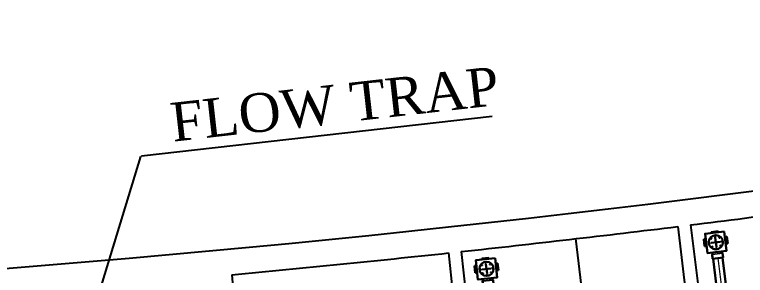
# Model space of a CAD drawing. Header units: metres. Extents: x 159409 to 239023, y 50504 to 95165.
# Drawn here: x 176726 to 177292, y 87430 to 87631 of the extents above; entities that cross this region are included whole.
import ezdxf
from ezdxf import colors
from ezdxf.entities.mleader import LeaderData, LeaderLine
from ezdxf.math import Vec2, Vec3

# ---------------------------------------------------------------- set-up
doc = ezdxf.new("R2010")
doc.units = ezdxf.units.M
doc.header["$MEASUREMENT"] = 0
doc.layers.add('RJ- DRA- FLOOR TRAP', color=8, linetype='Continuous', lineweight=30)
doc.layers.add('RJ- DRA-WASTE PIPE', color=130, linetype='Continuous', lineweight=30)
doc.layers.add('TEXT', color=3, linetype='Continuous')
doc.styles.add('DIM', font='times.ttf', dxfattribs={"height": 0.3})
doc.styles.get("Standard").update_dxf_attribs({"font": 'times.ttf', "height": 18})

# ---------------------------------------------------------------- blocks, each defined once
blk = doc.blocks.new('Floor trap-3')
at = {"layer": 'RJ- DRA- FLOOR TRAP', "color": 8, "lineweight": 0}
for p, q in [((-3.75, 9.09), (-3.75, 12.5)), ((3.75, 9.09), (3.75, 12.5)), ((-3.75, 9.09), (3.75, 9.09)), ((-3.75, 9.09), (-3.41, 8.75)), ((-3.41, 8.75), (3.41, 8.75)), ((-3.41, 8.75), (-3.41, 7.5)), ((3.75, 9.09), (3.41, 8.75)), ((3.41, 8.75), (3.41, 7.5)), ((-7.5, 1.83), (-9, 1.83)), ((7.5, 1.83), (9, 1.83)), ((-7.5, -3.17), (-9, -3.17)), ((7.5, -3.17), (9, -3.17)), ((-2.5, -7.5), (-2.5, -8.32)), ((2.5, -7.5), (2.5, -8.32))]:
    blk.add_line(p, q, dxfattribs=at)
at = {"layer": 'RJ- DRA- FLOOR TRAP', "color": 11, "lineweight": 30}
for p, q in [((-3.64, 0), (3.64, 0)), ((0, 3.64), (0, -3.64))]:
    blk.add_line(p, q, dxfattribs=at)
at = {"layer": 'RJ- DRA- FLOOR TRAP', "color": 126, "lineweight": 30}
blk.add_lwpolyline([(7.5, -7.5), (7.5, 7.5), (-7.5, 7.5), (-7.5, -7.5)], close=True, dxfattribs=at)
blk.add_circle((0, 0), 5.5, dxfattribs=at)
at = {"layer": 'RJ- DRA- FLOOR TRAP', "lineweight": 30, "extrusion": (0, 0, -1)}
for centre, major_axis, start_param, end_param in [((-4.55, 0), (-0.165, 0.165), 3.141593, 9.424778), ((-3.22, 3.22), (0.165, 0.165), 4.712389, 10.995574), ((0, 4.55), (-0.165, 0.165), 3.141593, 9.424778), ((3.22, 3.22), (-0.165, 0.165), 3.141593, 9.424778), ((4.55, 0), (0.165, 0.165), 4.712389, 10.995574)]:
    blk.add_ellipse(centre, major_axis=major_axis, ratio=1, start_param=start_param, end_param=end_param, dxfattribs=at)
at = {"layer": 'RJ- DRA- FLOOR TRAP', "lineweight": 30}
for centre, major_axis, start_param, end_param in [((-3.22, -3.22), (0.165, -0.165), 4.712389, 10.995574), ((0, -4.55), (-0.165, -0.165), 3.141593, 9.424778), ((3.22, -3.22), (-0.165, -0.165), 3.141593, 9.424778)]:
    blk.add_ellipse(centre, major_axis=major_axis, ratio=1, start_param=start_param, end_param=end_param, dxfattribs=at)
at = {"layer": 'RJ- DRA-WASTE PIPE', "lineweight": 30}
for p, q in [((-4.09, 9.09), (-4.09, 12.5)), ((-4.09, 12.5), (4.09, 12.5)), ((4.09, 9.09), (4.09, 12.5)), ((-4.09, 9.09), (-3.75, 8.75)), ((-3.75, 8.75), (-3.75, 7.5)), ((4.09, 9.09), (3.75, 8.75)), ((3.75, 8.75), (3.75, 7.5)), ((-7.5, 2.05), (-9, 2.05)), ((-9, -3.4), (-9, 2.05)), ((7.5, 2.05), (9, 2.05)), ((9, -3.4), (9, 2.05)), ((-7.5, -3.4), (-9, -3.4)), ((7.5, -3.4), (9, -3.4)), ((-2.73, -7.5), (-2.73, -8.32)), ((-2.73, -8.32), (2.73, -8.32)), ((2.73, -7.5), (2.73, -8.32))]:
    blk.add_line(p, q, dxfattribs=at)

msp = doc.modelspace()

# ---------------------------------------------------------------- linework, layer by layer
at = {"color": 0, "ltscale": 10}
for p, q in [((177095.927, 87552.607), (176824.265, 87521.75)), ((177239.624, 87467.426), (177256.723, 87328.474)), ((177249.549, 87468.647), (177266.646, 87329.715)), ((177177.29, 87319.029), (177160.697, 87458.059)), ((177062.075, 87446.987), (177077.109, 87307.811)), ((177072.017, 87448.061), (177087.053, 87308.871)), ((176894.199, 87430.111), (176908.095, 87280.756))]:
    msp.add_line(p, q, dxfattribs=at)
for radius, start, end in [(12028.5, 274.3758311, 283.8494076), (12048.5, 277.0392144, 277.8415673), (12048.5, 276.1893072, 276.9916601), (12048.5, 275.3394, 276.1417529)]:
    msp.add_arc((175773.022, 99426.332), radius, start, end, dxfattribs=at)
at = {"layer": 'RJ- DRA-WASTE PIPE', "color": 6, "linetype": 'Continuous'}
for p, q in [((177274.432, 87443.33), (177286.577, 87345.139)), ((177266.988, 87442.409), (177279.159, 87344.013))]:
    msp.add_line(p, q, dxfattribs=at)
at = {"layer": 'RJ- DRA-WASTE PIPE', "color": 8, "lineweight": 9}
msp.add_line((177270.71, 87442.869), (177282.868, 87344.576), dxfattribs=at)

# ---------------------------------------------------------------- block references
at = {"layer": 'RJ- DRA- FLOOR TRAP', "xscale": -1}
for p, rotation in [((177269.176, 87455.275), 187.0512960853891), ((177091.539, 87434.68), 186.3461938191534)]:
    msp.add_blockref('Floor trap-3', p, dxfattribs=dict(at, rotation=rotation))

# ---------------------------------------------------------------- texts
at = {"layer": 'TEXT', "lineweight": -2, "ltscale": 2, "insert": (176848.748, 87532.345), "char_height": 30, "width": 592.79045, "attachment_point": 7, "rotation": 6.43439, "style": 'DIM'}
msp.add_mtext('{\\C6;FLOW TRAP}', dxfattribs=at)

# ---------------------------------------------------------------- leaders
at = {"color": 2, "ltscale": 10}
ml = msp.add_multileader_mtext('Standard', dxfattribs=at)
ml.set_content('', color=2)
ml.set_leader_properties()
ml.build(insert=Vec2(0, 0))
ml.multileader.update_dxf_attribs({"text_right_attachment_type": 6, "dogleg_length": 0.36, "arrow_head_size": 20})
ctx = ml.context
ctx.base_point, ctx.char_height, ctx.arrow_head_size, ctx.landing_gap_size, ctx.plane_origin = Vec3(176824.175, 87521.66), 100, 20, 0.09, Vec3(176742.946, 87258.263)
ctx.right_attachment, ctx.text_align_type = 6, 2
notes = []
notes.append((ctx, [(0, (1, 1, 0), (176823.815, 87521.66), (1, 0), 0.36, [(0, [(176742.946, 87258.263)], 0, [])])]))
ctx.mtext.insert, ctx.mtext.alignment, ctx.mtext.line_spacing_factor, ctx.mtext.flow_direction = Vec3(176824.265, 87571.66), 3, 1.5, 5
for ctx, leaders in notes:
    for number, flags, end, landing, length, lines in leaders:
        leader = LeaderData()
        leader.index, (leader.has_last_leader_line, leader.has_dogleg_vector, leader.attachment_direction) = number, flags
        leader.last_leader_point, leader.dogleg_vector, leader.dogleg_length = Vec3(end), Vec3(landing), length
        for number, points, colour, breaks in lines:
            line = LeaderLine()
            line.index, line.vertices, line.color, line.breaks = number, Vec3.list(points), colors.encode_raw_color(colour), breaks
            leader.lines.append(line)
        ctx.leaders.append(leader)

doc.saveas('drawing.dxf')
